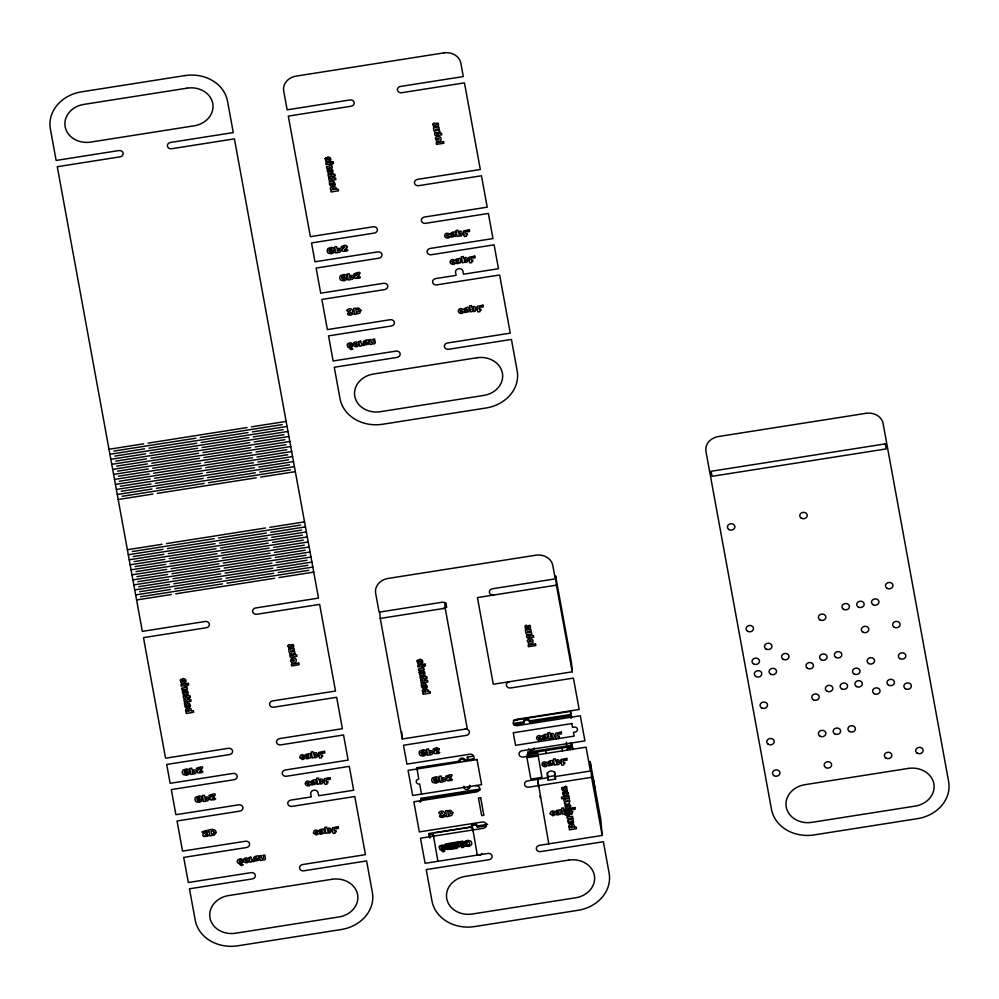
<?xml version="1.0" encoding="UTF-8"?>
<svg xmlns="http://www.w3.org/2000/svg" width="999" height="999" viewBox="0 0 999 999"><rect width="100%" height="100%" fill="white"/><g stroke="black" fill="none" stroke-linecap="round" stroke-linejoin="round"><path stroke-width="1.5" d="M472.165 309.29C473.951 305.307 475.237 312.512 472.165 309.303M550.474 736.201C552.26 732.23 553.546 739.422 550.474 736.226M564.11 811.613C567.544 807.754 564.997 816.27 563.786 810.052L565.209 809.827L565.521 811.525L564.098 811.75M339.335 250.15L337.437 251.261L337.138 249.675L339.335 250.125M431.293 752.459L429.383 753.583L429.095 751.985L431.293 752.447M437.35 749.337L434.203 751.273L434.066 752.821A2.048 1.748 -5.1 0 0 434.94 753.696L438.623 753.471L439.81 752.659L438.611 751.635C433.304 753.558 438.861 751.335 439.36 749.188M349.6 313.499C356.306 312.075 350.587 305.769 346.653 310.427L347.952 311.363C353.521 309.128 348.539 311.351 347.59 313.661M441.558 815.821C448.264 814.385 442.532 808.091 438.611 812.736L439.91 813.673C445.479 811.438 440.497 813.673 439.548 815.971M565.746 787.849L564.872 790.172L563.523 790.634A1.623 1.386 -5.1 0 1 562.499 790.284L561.788 789.023A4.421 3.771 -5.1 0 1 561.888 787.474L563.386 787.374L563.473 789.173L565.272 786.4M331.481 184.528C333.541 182.58 329.171 183.404 331.456 184.528M571.853 822.052C573.613 820.266 569.193 820.878 571.84 822.065M530.044 640.371C526.436 643.144 534.502 641.857 530.057 640.371M333.179 188.024C329.47 190.722 337.637 189.423 333.191 188.012M292.445 658.129L293.007 657.991A2.772 2.36 -5.1 0 1 295.155 658.403A3.122 2.66 -5.1 0 1 296.179 659.577L296.116 661.663A2.86 2.435 -5.1 0 1 294.505 662.999L293.943 663.136A2.86 2.435 -5.1 0 1 291.758 662.724L290.609 661.026L290.834 659.477A2.86 2.435 -5.1 0 1 292.445 658.129M186.838 707.654C189.136 707.03 187.824 701.847 188.886 706.568L190.31 706.693L190.459 705.806L189.385 703.084L184.415 703.346L185.065 706.955L186.813 707.654M526.261 625.349L525.836 625.449A1.611 1.374 -5.1 0 0 524.987 626.086L525.536 629.158L527.035 628.821C524.95 624.7 527.484 629.52 529.433 628.796A1.623 1.386 -5.1 0 0 530.282 628.159L530.506 626.748A4.421 3.771 -5.1 0 0 529.87 625.312L528.409 625.686L528.796 627.372L526.286 625.349M570.404 814.285L571.228 814.048A1.274 1.086 -5.1 0 0 571.865 813.398L571.416 811.35L567.157 813.461A2.273 1.936 -5.1 0 1 566.258 813.773A1.948 1.661 -5.1 0 1 564.822 813.548L562.662 814.235L561.563 808.203L563.473 807.904L563.836 809.852L565.384 808.915A2.285 1.948 -5.1 0 1 567.195 809.302L568.244 810.963M109.003 449.275L143.694 443.818M148.127 443.119L247.028 427.56M251.461 426.86L286.151 421.416M113.898 451.086L195.816 438.199M200.25 437.5L282.18 424.612M109.927 454.295L144.618 448.838M149.038 448.139L247.952 432.592M252.372 431.893L287.063 426.436M114.81 456.106L196.741 443.219M201.174 442.532L283.092 429.645M110.839 459.315L145.529 453.858M149.962 453.171L248.863 437.612M253.296 436.913L287.987 431.456M115.734 461.138L197.665 448.251M202.085 447.552L284.016 434.665M111.763 464.348L146.453 458.891M150.886 458.191L249.787 442.632M254.221 441.933L288.898 436.476M116.646 466.158L198.576 453.271M203.009 452.572L284.94 439.685M112.687 469.368L147.377 463.911M151.798 463.211L250.699 447.652M255.132 446.953L289.822 441.508M117.57 471.178L199.5 458.291M203.933 457.592L285.851 444.705M113.599 474.388L148.289 468.931M152.722 468.231L251.623 452.684M256.056 451.985L290.746 446.528M118.494 476.198L200.424 463.311M204.845 462.624L286.775 449.737M114.523 479.408L149.213 473.951M153.646 473.264L252.547 457.704M256.98 457.005L291.658 451.548M119.405 481.231L201.336 468.344M205.769 467.644L287.7 454.757M115.447 484.44L150.137 478.983M154.558 478.284L253.459 462.724M257.892 462.025L292.582 456.568M120.33 486.251L202.26 473.364M206.681 472.664L288.611 459.777M116.359 489.46L151.049 484.003M155.482 483.304L254.383 467.744M258.816 467.057L293.506 461.6M121.254 491.271L203.172 478.384M207.605 477.684L289.535 464.797M117.283 494.48L151.973 489.023M156.393 488.324L255.307 472.777M259.728 472.077L294.418 466.62M122.165 496.291L204.096 483.404M208.529 482.717L290.447 469.83M118.194 499.5L152.884 494.043M157.318 493.356L256.219 477.797M260.652 477.097L295.342 471.64M127.397 549.737L162.088 544.28M166.508 543.581L265.422 528.021M269.842 527.335L304.533 521.878M132.28 551.548L214.211 538.661M218.644 537.974L300.562 525.087M128.309 554.757L162.999 549.3M167.432 548.601L266.333 533.054M270.766 532.355L305.457 526.898M133.204 556.58L215.135 543.693M219.555 542.994L301.486 530.107M129.233 559.777L163.923 554.32M168.356 553.633L267.257 538.074M271.691 537.375L306.381 531.918M134.128 561.6L216.046 548.713M220.479 548.014L302.41 535.127M130.157 564.81L164.847 559.353M169.268 558.653L268.182 543.094M272.602 542.395L307.292 536.938M135.04 566.62L216.97 553.733M221.403 553.034L303.321 540.147M131.069 569.83L165.759 564.373M170.192 563.673L269.093 548.114M273.526 547.427L308.216 541.97M135.964 571.64L217.894 558.753M222.315 558.066L304.245 545.179M131.993 574.85L166.683 569.393M171.116 568.693L270.017 553.146M274.45 552.447L309.128 546.99M136.875 576.673L218.806 563.786M223.239 563.086L305.17 550.199M132.917 579.87L167.607 574.425M172.028 573.726L270.929 558.166M275.362 557.467L310.052 552.01M137.8 581.693L219.73 568.806M224.163 568.106L306.081 555.219M133.829 584.902L168.519 579.445M172.952 578.746L271.853 563.186M276.286 562.487L310.976 557.03M138.724 586.713L220.654 573.826M225.075 573.126L307.005 560.239M134.753 589.922L169.443 584.465M173.876 583.766L272.777 568.206M277.21 567.519L311.888 562.062M139.635 591.733L221.566 578.846M225.999 578.159L307.929 565.272M135.677 594.942L170.367 589.485M174.788 588.786L273.689 573.239M278.122 572.539L312.812 567.082M140.559 596.765L222.49 583.878M226.91 583.179L308.841 570.292M136.588 599.962L171.279 594.517M175.712 593.818L274.613 578.259M279.046 577.559L313.736 572.102M556.406 585.164L477.435 597.589L493.294 684.24L572.265 671.815L571.44 662.474L555.569 575.824L556.406 585.164L572.265 671.815M445.204 608.216L467.282 728.771L402.322 738.985L380.257 618.431L445.204 608.216L444.692 602.372M513.386 720.366L570.491 711.388L571.553 717.182M514.31 720.591L517.32 720.117M513.349 723.463L523.676 721.84A2.997 2.547 -5.1 0 1 526.173 718.855A2.997 2.547 -5.1 0 1 529.582 720.903L570.466 714.472L571.041 718.231M513.449 724.712L523.788 723.076A2.997 2.547 -5.1 0 1 526.286 720.104A2.997 2.547 -5.1 0 1 529.695 722.152L570.579 715.721L570.466 714.472M467.644 760.064L467.382 757.067L473.401 756.118M421.528 794.105L419.692 784.053A2.997 2.547 -5.1 0 1 416.271 782.005A2.997 2.547 -5.1 0 1 418.768 779.033L416.82 767.744L459.715 761.113M464.285 760.401L473.951 758.753M572.115 745.179L572.227 746.415L527.934 753.383L527.834 752.135L572.115 745.179L572.939 749.65M569.43 746.241L566.77 746.665L566.371 742.257M526.698 754.869L537.762 753.134L541.933 777.359L530.856 779.108L526.948 757.754L538.024 756.018M555.082 773.726L555.556 779.083L548.176 780.244L547.552 776.86L554.932 775.699L554.582 771.678M480.057 790.009L421.079 799.287L421.004 798.351L479.97 789.085M475.412 785.626A3.734 3.184 -5.1 0 1 479.67 788.186A3.734 3.184 -5.1 0 1 476.56 791.907L413.823 801.772L419.33 831.917L482.067 822.052A3.734 3.184 -5.1 0 1 486.338 824.6A3.734 3.184 -5.1 0 1 483.229 828.321L420.492 838.198L425.087 863.311L487.824 853.446A3.734 3.184 -5.1 0 1 492.082 856.006A3.734 3.184 -5.1 0 1 488.973 859.714L426.236 869.592L431.98 900.986A37.388 31.881 -5.1 0 0 474.637 926.572L577.959 910.314A37.388 31.881 -5.1 0 0 609.115 873.114L603.371 841.72L540.634 851.598A3.734 3.184 -5.1 0 1 536.376 849.038A3.734 3.184 -5.1 0 1 539.485 845.316L602.222 835.451L600.811 819.642L590.172 761.5L591.583 777.297L528.846 787.175A3.734 3.184 -5.1 0 1 524.575 784.615A3.734 3.184 -5.1 0 1 527.697 780.893L548.064 777.684L547.527 774.737A3.734 3.184 -5.1 0 1 550.636 771.016A3.734 3.184 -5.1 0 1 554.907 773.576L555.444 776.523L590.434 771.028L586.063 747.165L523.326 757.03A3.734 3.184 -5.1 0 1 519.055 754.47A3.734 3.184 -5.1 0 1 522.177 750.749L584.914 740.883L580.319 715.771L517.582 725.636A3.734 3.184 -5.1 0 1 513.311 723.076A3.734 3.184 -5.1 0 1 516.433 719.355L579.17 709.49L573.414 678.096L510.676 687.961A3.734 3.184 -5.1 0 1 506.418 685.401A3.734 3.184 -5.1 0 1 509.527 681.68M429.682 837.649L429.046 833.528L471.416 826.872A2.997 2.547 -5.1 0 1 473.913 823.888A2.997 2.547 -5.1 0 1 477.322 825.936L487.649 824.312M433.728 833.016L471.59 827.06M429.158 834.777L433.154 834.153L433.691 837.1M471.416 826.872L471.528 828.109L472.564 827.946L473.101 830.906M471.528 828.109A2.997 2.547 -5.1 0 1 474.026 825.137A2.997 2.547 -5.1 0 1 477.435 827.184L486.288 825.786M455.032 846.228L451.635 846.765L451.398 845.441L454.795 844.904L454.62 843.955L450.811 844.555L450.561 843.131L456.293 842.232L457.405 848.251L451.71 849.15L451.448 847.726L455.207 847.14L455.032 846.228L455.257 847.964L453.334 847.227L453.509 848.163L451.585 848.463L450.736 843.805L452.659 843.506L453.334 845.891L454.782 846.265M565.297 786.4L565.734 786.375A1.611 1.374 -5.1 0 1 566.758 786.712L567.07 790.346L565.796 789.922L565.896 787.861M468.219 845.129L467.457 845.104A1.773 1.511 -5.1 0 1 466.595 844.654L466.108 843.78A2.048 1.748 -5.1 0 1 466.233 842.831L466.396 842.557A1.736 1.474 -5.1 0 1 469.155 842.357A2.035 1.736 -5.1 0 1 469.705 843.218L469.592 844.18A1.773 1.511 -5.1 0 1 468.194 845.129M349.675 313.661L352.26 312.887L353.446 313.911L350.686 315.172L348.576 314.947A2.048 1.748 -5.1 0 1 347.714 314.073L347.59 313.674M441.633 815.983L444.205 815.209L445.404 816.233L442.644 817.482L440.534 817.257A2.048 1.748 -5.1 0 1 439.672 816.383L439.548 815.996M437.35 749.312L434.303 750.112L433.004 749.175L436.763 747.589L439.36 749.163M347.402 246.853L346.353 245.529L344.193 245.342L341.059 246.853L342.345 247.802C348.476 245.529 341.908 247.877 342.12 250.512A2.048 1.748 -5.1 0 0 342.982 251.373L346.678 251.149L347.852 250.349L346.653 249.325C341.346 251.236 346.903 249.013 347.415 246.865M455.556 260.539C456.718 262.625 462.013 261.151 456.768 262.262L456.58 263.474L457.617 263.586L460.839 262.587L460.664 258.341L456.431 259.003L455.556 260.514M555.731 811.925C556.88 814.01 562.175 812.537 556.93 813.648L556.743 814.859L557.779 814.972L561.001 813.985L560.826 809.739L556.593 810.389L555.719 811.912M305.319 755.731C306.468 757.829 311.763 756.343 306.518 757.454L306.331 758.678L307.367 758.778L310.602 757.791L310.427 753.546L306.181 754.208L305.319 755.719M318.956 831.143C320.117 833.228 325.412 831.755 320.167 832.866L319.98 834.078L321.016 834.177L324.238 833.191L324.063 828.945L319.817 829.607L318.956 831.118M182.342 772.751L182.53 773.376A3.709 3.159 -5.1 0 0 183.841 774.799L186.738 775.286L189.448 773.95L188.074 772.951L187.362 773.501A2.348 1.998 -5.1 0 1 186.089 773.825L184.84 773.301A2.06 1.761 -5.1 0 1 184.353 772.427L184.378 771.715A1.798 1.536 -5.1 0 1 184.915 770.878A1.898 1.623 -5.1 0 1 185.564 770.529L187.15 770.504L187.275 771.24L185.889 771.465L186.114 772.689L189.36 772.177L188.873 769.455L186.551 768.93L183.529 769.854A3.521 2.997 -5.1 0 0 182.405 771.428L182.342 772.739M550.199 813.798L552.947 815.808L555.731 814.36L554.27 813.735C552.135 816.258 551.236 810.838 554.108 812.587L555.257 811.6L552.622 810.913A2.885 2.46 -5.1 0 0 550.699 811.95L550.199 813.785M445.879 779.282L445.729 778.795A2.285 1.948 -5.1 0 0 444.73 777.809L441.471 777.746L441.158 776.023L439.198 776.335L440.297 782.354L444.992 781.293L445.891 779.307M299.787 757.604L302.547 759.627L305.319 758.166L303.858 757.542C301.723 760.064 300.824 754.645 303.708 756.393L304.845 755.406L302.21 754.72A2.885 2.46 -5.1 0 0 300.287 755.756L299.787 757.592M313.436 833.004L316.183 835.027L318.956 833.566L317.495 832.941C315.359 835.476 314.46 830.057 317.345 831.805L318.481 830.806L315.846 830.119A2.885 2.46 -5.1 0 0 313.936 831.156L313.436 832.991M360.901 310.377L358.803 308.104L353.621 308.404L354.72 314.435L359.74 313.149L360.901 310.402M452.847 812.699L450.749 810.426L445.579 810.726L446.678 816.745L451.698 815.459L452.859 812.711M237.362 861.737L238.062 863.024A2.71 2.31 -5.1 0 0 239.972 863.773L241.758 863.336A2.473 2.11 -5.1 0 0 242.745 862.224C244.755 858.653 236.713 862.025 240.172 860.039A1.511 1.286 -5.1 0 1 241.146 860.151L242.395 859.402L240.622 858.778L238.237 859.49A2.597 2.21 -5.1 0 0 237.4 860.688L237.362 861.712M445.404 847.052L446.466 848.226L448.426 848.151L447.864 845.079L445.979 845.604L445.392 847.04M214.061 832.204L212.999 831.031L211.039 831.106L211.601 834.177L213.486 833.641L214.073 832.217M317.832 754.782L316.783 753.109A2.285 1.948 -5.1 0 0 314.972 752.722L313.424 753.658L313.074 751.71L311.151 752.01L312.25 758.041L314.41 757.354A1.948 1.661 -5.1 0 0 315.846 757.592A2.273 1.936 -5.1 0 0 316.745 757.279L317.832 754.794M331.481 830.181L330.419 828.508A2.285 1.948 -5.1 0 0 328.609 828.121L327.06 829.058L326.71 827.11L324.787 827.422L325.899 833.453L328.059 832.754A1.948 1.661 -5.1 0 0 329.495 832.991A2.273 1.936 -5.1 0 0 330.382 832.679L331.481 830.194M591.583 777.297L602.222 835.451M572.227 746.415L572.777 749.4M571.503 743.356L572.602 749.375M561.888 748.051L562.437 751.023M558.329 738.586L558.104 737.399L559.378 737.2L559.14 735.888L557.867 736.088C556.043 733.503 559.64 734.577 558.541 732.729L556.106 733.041A1.274 1.086 -5.1 0 0 555.594 733.766L555.943 736.388L555.307 736.488L556.406 738.885M570.042 814.285L568.943 811.9L569.592 811.787L569.23 809.165A1.274 1.086 -5.1 0 1 569.742 808.441L572.177 808.129C573.276 809.977 569.692 808.903 571.515 811.488L572.789 811.288L571.965 813.985L565.247 815.097L564.947 813.461L566.333 813.236L566.146 812.162L567.682 811.912L567.882 812.999L568.244 810.988M554.932 775.699L555.556 779.083M545.654 750.599L546.191 753.558M548.788 843.855L537.549 779.12M527.834 752.135L528.371 755.119M445.879 602.909L446.715 607.492M467.382 757.067L467.932 760.077M477.335 855.094L472.564 827.946M437.924 861.288L433.154 834.153M429.046 833.528L429.845 837.836M416.82 767.744L417.157 769.63M421.004 798.351L421.453 800.873M540.022 795.803L540.434 798.151M538.598 786.987L537.699 780.244M570.491 711.388L571.041 717.619M570.491 743.094L570.754 746.041M570.379 749.575L570.242 748.026L567.295 748.488L567.432 750.049M547.814 776.235L548.176 780.244M547.202 772.839L547.552 776.86M529.582 720.903L529.695 722.152M523.676 721.84L523.788 723.076M477.322 825.936L477.435 827.184M469.692 785.264L469.792 786.513A2.997 2.547 -5.1 0 1 467.307 789.485A2.997 2.547 -5.1 0 1 463.898 787.437L463.786 786.188M420.092 801.036L420.217 802.359M401.673 731.693L402.322 738.985M379.732 612.587L380.257 618.431M197.54 797.951A1.798 1.536 -5.1 0 0 196.99 798.788L196.965 799.475A2.06 1.761 -5.1 0 0 197.452 800.374L198.714 800.886A2.348 1.998 -5.1 0 0 199.987 800.574L200.687 800.024L202.06 801.023L199.35 802.347L196.453 801.872A3.709 3.159 -5.1 0 1 195.155 800.436L195.017 798.501A3.521 2.997 -5.1 0 1 196.141 796.927L199.176 796.003L201.486 796.528L201.985 799.237L198.726 799.749L198.501 798.526L199.9 798.313L199.763 797.577L198.189 797.602A1.898 1.623 -5.1 0 0 197.54 797.951M470.804 760.514A3.734 3.184 -5.1 0 0 473.926 756.792A3.734 3.184 -5.1 0 0 469.655 754.233L406.918 764.098L403.471 745.266L466.208 735.401A3.734 3.184 -5.1 0 0 469.33 731.68A3.734 3.184 -5.1 0 0 465.059 729.12M442.994 608.566A3.734 3.184 -5.1 0 0 446.103 604.845A3.734 3.184 -5.1 0 0 441.845 602.285L379.108 612.15L375.661 593.319A14.96 12.75 -5.1 0 1 388.124 578.433L535.739 555.219A14.96 12.75 -5.1 0 1 552.797 565.446L555.257 578.883L492.519 588.761A3.734 3.184 -5.1 0 0 489.41 592.469A3.734 3.184 -5.1 0 0 493.668 595.029M469.705 785.926A2.997 2.547 -5.1 0 1 469.143 787.175M468.606 787.674A2.997 2.547 -5.1 0 1 467.944 788.036M534.303 747.939A2.997 2.547 -5.1 0 1 528.608 748.838M481.868 853.621A2.997 2.547 -5.1 0 1 476.748 854.42M185.939 705.244C186.763 707.879 187.937 703.046 185.939 705.244M422.714 686.026C423.526 688.661 424.7 683.828 422.714 686.026M315.946 755.082C314.136 759.053 312.887 751.835 315.946 755.069M321.378 781.418C319.555 785.389 318.319 778.171 321.366 781.393M329.583 830.481C327.772 834.452 326.536 827.247 329.583 830.469M460.764 233.554C458.953 237.525 457.704 230.307 460.751 233.541M466.183 259.89C464.373 263.861 463.136 256.643 466.183 259.865M558.141 762.2C556.331 766.171 555.094 758.953 558.141 762.187M245.354 860.039L246.166 861.338L247.54 860.701L249.001 861.325C247.552 864.472 241.621 862.062 243.981 858.915A2.885 2.46 -5.1 0 1 245.891 857.879L248.526 858.566L245.354 860.039M307.093 783.216L307.917 784.515L309.29 783.878L310.739 784.49C309.29 787.637 303.371 785.226 305.719 782.092A2.885 2.46 -5.1 0 1 307.642 781.056L310.264 781.742L307.093 783.216M355.107 344.031L355.919 345.329L357.292 344.692L358.753 345.317C357.305 348.451 351.373 346.041 353.733 342.907A2.885 2.46 -5.1 0 1 355.644 341.87L358.279 342.557L355.107 344.031M446.478 235.352L447.302 236.651L448.676 236.014L450.124 236.638C448.676 239.785 442.757 237.362 445.104 234.228A2.885 2.46 -5.1 0 1 447.028 233.192L449.662 233.878L446.478 235.352M451.91 261.688L452.722 262.987L454.108 262.35L455.556 262.962C454.108 266.109 448.176 263.699 450.537 260.564A2.885 2.46 -5.1 0 1 452.447 259.528L455.082 260.202L451.91 261.688M447.065 846.353L447.877 847.639L449.25 847.002L450.711 847.627C449.263 850.773 443.331 848.363 445.679 845.216A2.885 2.46 -5.1 0 1 447.602 844.18L450.237 844.867L447.065 846.353M460.127 310.751L460.939 312.05L462.312 311.413L463.773 312.038C462.325 315.185 456.393 312.774 458.753 309.628A2.885 2.46 -5.1 0 1 460.664 308.591L463.299 309.278L460.127 310.751M538.436 737.674L539.248 738.973L540.634 738.336L542.082 738.948C540.634 742.095 534.702 739.685 537.062 736.55A2.885 2.46 -5.1 0 1 538.973 735.514L541.608 736.188L538.436 737.674M543.868 763.998L544.68 765.296L546.053 764.66L547.514 765.284C546.066 768.431 540.134 766.008 542.494 762.874A2.885 2.46 -5.1 0 1 544.405 761.837L547.04 762.524L543.868 763.998M257.043 859.028L254.533 859.939L254.345 861.15L258.604 860.276L258.429 856.031C255.12 855.007 249.713 860.114 257.043 859.028M314.46 782.879L311.95 783.79L311.763 785.002L316.021 784.128L315.846 779.882C312.537 778.858 307.13 783.965 314.46 782.879M366.795 343.019L364.285 343.931L364.098 345.142L368.369 344.255L368.194 340.01C364.872 338.986 359.465 344.106 366.795 343.019M453.846 235.015L451.336 235.926L451.148 237.15L455.407 236.263L455.232 232.018C451.923 230.994 446.516 236.101 453.846 235.015M467.482 310.427L464.972 311.326L464.797 312.55L469.055 311.663L468.881 307.417C465.559 306.393 460.164 311.513 467.482 310.427M458.753 845.329L456.243 846.24L456.056 847.452L460.314 846.578L460.139 842.332C456.83 841.308 451.423 846.415 458.753 845.329M545.791 737.337L543.294 738.249L543.106 739.46L547.365 738.573L547.19 734.327C543.868 733.316 538.473 738.423 545.791 737.337M551.223 763.673L548.713 764.572L548.538 765.796L552.797 764.909L552.622 760.664C549.3 759.64 543.906 764.759 551.223 763.673M568.119 801.111L564.348 802.384L564.647 804.02C569.143 805.681 570.392 801.148 569.58 800.174L569.28 798.538L563.811 799.4L564.11 801.036L568.119 801.111M290.647 651.236L291.271 652.06L294.643 651.573L294.942 653.209C291.296 656.106 288.524 652.31 288.936 651.086L288.636 649.45L294.106 648.588L294.405 650.224L290.647 651.236M435.464 129.708L436.088 130.519L439.46 130.045L439.76 131.681C436.101 134.578 433.341 130.782 433.741 129.558L433.441 127.922L438.911 127.06L439.21 128.696L435.464 129.708M527.422 632.03L528.046 632.842L531.418 632.355L531.718 633.99C528.059 636.887 525.287 633.104 525.699 631.88L525.399 630.244L530.869 629.382L531.168 631.018L527.422 632.03M194.53 771.678L192.62 772.789L192.32 771.203L194.518 771.665M207.143 798.75L205.232 799.862L204.945 798.276L207.143 798.725M351.96 277.223L350.05 278.334L349.762 276.735L351.96 277.198M443.906 779.532L442.008 780.644L441.708 779.058L443.906 779.52M564.085 793.256C564.847 796.003 565.721 791.37 564.085 793.256M255.207 857.779C256.418 860.027 257.592 856.243 255.207 857.779M307.192 755.306C308.404 757.542 309.578 753.758 307.192 755.306M312.625 781.63C313.836 783.865 314.997 780.094 312.625 781.63M320.829 830.706C322.04 832.941 323.214 829.158 320.829 830.706M364.96 341.77C366.171 344.006 367.345 340.222 364.96 341.77M452.01 233.778C453.221 236.014 454.395 232.23 452.01 233.778M457.43 260.102C458.653 262.337 459.815 258.554 457.43 260.102M465.646 309.178C466.858 311.413 468.032 307.63 465.646 309.178M456.918 844.08C458.129 846.328 459.29 842.544 456.918 844.08M543.956 736.088C545.179 738.323 546.341 734.54 543.956 736.088M549.388 762.424C550.599 764.66 551.773 760.876 549.388 762.424M557.604 811.488C558.816 813.735 559.989 809.952 557.604 811.488M184.59 680.806C183.791 683.403 182.979 678.558 184.59 680.806M186.688 692.27C185.889 694.867 185.077 690.034 186.688 692.27M329.408 159.278C328.609 161.863 327.797 157.03 329.408 159.278M331.506 170.742C330.706 173.339 329.895 168.494 331.506 170.742M421.353 661.588C420.567 664.185 419.742 659.352 421.353 661.588M423.451 673.064C422.664 675.649 421.84 670.816 423.451 673.064M187.312 710.314C189.098 714.035 190.909 707.354 187.312 710.314M424.076 691.108C425.861 694.817 427.684 688.136 424.076 691.108M570.404 826.648C572.19 830.356 574.013 823.688 570.404 826.648M287.987 645.953L289.223 648.826L290.272 648.026C288.187 643.918 290.721 648.738 292.67 648.014A1.623 1.386 -5.1 0 0 293.506 647.364L293.731 645.966A4.421 3.771 -5.1 0 0 293.094 644.53L291.633 644.892C293.406 648.763 290.896 643.681 289.073 644.655A1.611 1.374 -5.1 0 0 288.224 645.304L287.987 645.953M333.079 184.428C332.405 188.262 328.546 184.54 329.533 183.429L329.233 181.818L333.828 181.368L335.277 184.278L335.115 185.165L333.703 185.04C334.64 183.267 331.78 181.855 333.079 184.428M432.804 124.425L434.028 127.298L435.089 126.498C432.992 122.39 435.539 127.21 437.487 126.486A1.623 1.386 -5.1 0 0 438.324 125.837L438.549 124.438A4.421 3.771 -5.1 0 0 437.912 123.002L436.451 123.364C438.261 127.223 435.689 122.153 433.891 123.127A1.611 1.374 -5.1 0 0 433.042 123.764L432.804 124.425M425.037 686.738C424.363 690.571 420.504 686.85 421.478 685.751L421.191 684.14L425.786 683.691L427.222 686.6L427.072 687.487L425.661 687.362C426.585 685.514 423.651 684.203 425.037 686.738M292.257 660.339C293.931 664.21 295.879 657.454 292.257 660.339M437.075 138.799C438.748 142.67 440.684 135.914 437.075 138.799M569.093 805.918C569.205 807.904 565.334 806.905 567.045 805.369L565.859 804.407C562.824 807.055 568.169 810.501 570.217 807.617A2.885 2.46 -5.1 0 0 570.729 805.743L569.093 803.87L568.369 805.107L569.093 805.918M352.659 345.242L352.497 346.203A2.473 2.11 -5.1 0 1 351.511 347.315L349.737 347.764A2.71 2.31 -5.1 0 1 347.814 347.015L347.153 344.68A2.597 2.21 -5.1 0 1 347.989 343.469L350.374 342.769L352.147 343.394L350.899 344.143A1.511 1.286 -5.1 0 0 349.925 344.031C346.703 345.941 353.134 342.944 352.659 345.242M444.617 847.564L444.455 848.526A2.473 2.11 -5.1 0 1 443.469 849.637L441.683 850.074A2.71 2.31 -5.1 0 1 439.76 849.325L439.098 846.99A2.597 2.21 -5.1 0 1 439.947 845.791L442.332 845.079L444.105 845.703L442.844 846.453A1.511 1.286 -5.1 0 0 441.883 846.34C438.648 848.251 445.092 845.266 444.617 847.564M567.832 820.866L568.618 823.775L569.917 823.226C567.107 817.082 574.949 829.232 573.289 820.429L572.989 818.818L568.856 819.58L567.832 820.866M265.434 858.453C265.684 860.938 261.825 859.327 262.188 860.226L260.264 860.526L259.415 855.868L261.338 855.569C260.289 859.977 265.472 859.19 262.912 855.319L264.835 855.019L265.434 858.453M375.187 342.432C375.437 344.917 371.578 343.306 371.94 344.205L370.017 344.518L369.168 339.86L371.091 339.56C370.042 343.968 375.224 343.181 372.664 339.31L374.588 339.011L375.187 342.432M467.132 844.754C467.395 847.239 463.536 845.629 463.898 846.528L461.975 846.827L461.126 842.169L463.037 841.87C462 846.278 467.182 845.491 464.622 841.62L466.545 841.32L467.132 844.754M318.818 752.971L319.18 755.606L318.531 755.706L319.63 758.104L321.553 757.791L321.341 756.618L322.615 756.418L322.377 755.107L321.104 755.306C319.28 752.709 322.864 753.795 321.778 751.935L319.343 752.247A1.274 1.086 -5.1 0 0 318.818 752.971M324.25 779.307L324.613 781.93L323.963 782.042L325.062 784.427L326.985 784.128L326.773 782.941L328.047 782.741L327.797 781.43L326.523 781.63C324.712 779.045 328.296 780.119 327.197 778.271L324.762 778.583A1.274 1.086 -5.1 0 0 324.25 779.307M332.467 828.383L332.817 831.006L332.168 831.106L333.279 833.503L335.202 833.203L334.977 832.017L336.251 831.817L336.014 830.506L334.74 830.706C332.917 828.121 336.513 829.195 335.414 827.334L332.979 827.647A1.274 1.086 -5.1 0 0 332.467 828.383M463.636 231.443L463.998 234.078L463.349 234.178L464.448 236.563L466.371 236.263L466.158 235.09L467.432 234.89L467.195 233.566L465.909 233.766C464.098 231.181 467.682 232.255 466.583 230.407L464.148 230.719A1.274 1.086 -5.1 0 0 463.636 231.443M469.068 257.779L469.418 260.402L468.781 260.502L469.88 262.899L471.803 262.6L471.578 261.413L472.864 261.214L472.614 259.902L471.341 260.102C469.53 257.517 473.114 258.591 472.015 256.743L469.58 257.055A1.274 1.086 -5.1 0 0 469.068 257.779M477.285 306.843L477.634 309.478L476.985 309.578L478.096 311.975L480.007 311.663L479.795 310.489L481.068 310.289L480.831 308.978L479.557 309.178C477.734 306.593 481.318 307.667 480.232 305.806L477.797 306.119A1.274 1.086 -5.1 0 0 477.272 306.843M561.026 760.089L561.376 762.724L560.726 762.824L561.838 765.222L563.748 764.909L563.536 763.736L564.81 763.536L564.572 762.225L563.299 762.424C561.475 759.827 565.059 760.913 563.973 759.053L561.538 759.365A1.274 1.086 -5.1 0 0 561.026 760.089M241.159 861.538C240.884 863.86 237.3 861.051 241.159 861.538M350.911 345.517C350.637 347.839 347.053 345.03 350.911 345.517M442.857 847.839C442.582 850.161 439.011 847.352 442.857 847.839M200.587 768.543L197.44 770.479L197.303 772.04A2.048 1.748 -5.1 0 0 198.164 772.914L201.86 772.677L203.034 771.877L201.835 770.853C193.818 775.661 211.301 762.487 196.241 768.393L197.54 769.33L200.587 768.531M206.181 832.105L203.034 834.053L202.897 835.601A2.048 1.748 -5.1 0 0 203.771 836.475L207.455 836.238L208.641 835.439L207.442 834.415C199.413 839.222 216.895 826.048 201.835 831.955L203.134 832.891L206.181 832.092M213.199 795.616L210.052 797.552L209.915 799.1A2.048 1.748 -5.1 0 0 210.789 799.974L214.473 799.749L215.659 798.95L214.46 797.926C206.431 802.734 223.913 789.547 208.853 795.454L210.152 796.39L213.199 795.604M358.017 274.088L354.87 276.024L354.732 277.572A2.048 1.748 -5.1 0 0 355.594 278.446L359.29 278.221L360.464 277.422L359.278 276.386C351.248 281.206 368.731 268.019 353.671 273.926L354.97 274.862L358.017 274.063M449.975 776.398L446.815 778.346L446.69 779.894A2.048 1.748 -5.1 0 0 447.552 780.768L451.248 780.531L452.422 779.732L451.223 778.708C443.194 783.516 460.676 770.341 445.629 776.248L446.915 777.185L449.975 776.385M323.314 781.668L322.178 783.603A2.273 1.936 -5.1 0 1 321.278 783.915A1.948 1.661 -5.1 0 1 319.842 783.678L317.682 784.377L316.571 778.346L318.494 778.046L318.856 779.982L320.404 779.058A2.285 1.948 -5.1 0 1 322.215 779.432L323.314 781.668M462.699 233.803L461.563 235.739A2.273 1.936 -5.1 0 1 460.664 236.064A1.948 1.661 -5.1 0 1 459.228 235.826L457.067 236.513L455.956 230.482L457.879 230.182L458.241 232.13L459.79 231.194A2.285 1.948 -5.1 0 1 461.6 231.581L462.699 233.803M468.131 260.14L466.995 262.075A2.273 1.936 -5.1 0 1 466.096 262.387A1.948 1.661 -5.1 0 1 464.66 262.15L462.5 262.849L461.388 256.818L463.311 256.518L463.673 258.454L465.209 257.53A2.285 1.948 -5.1 0 1 467.033 257.904L468.131 260.14M476.336 309.203L475.199 311.151A2.273 1.936 -5.1 0 1 474.3 311.463A1.948 1.661 -5.1 0 1 472.864 311.226L470.704 311.913L469.605 305.881L471.528 305.582L471.878 307.53L473.426 306.593A2.285 1.948 -5.1 0 1 475.237 306.98L476.336 309.203M554.657 736.126L553.508 738.061A2.273 1.936 -5.1 0 1 552.622 738.373A1.948 1.661 -5.1 0 1 551.186 738.136L549.025 738.835L547.914 732.804L549.837 732.504L550.187 734.44L551.735 733.516A2.285 1.948 -5.1 0 1 553.558 733.89L554.657 736.126M560.089 762.449L558.941 764.397A2.273 1.936 -5.1 0 1 558.054 764.71A1.948 1.661 -5.1 0 1 556.605 764.472L554.445 765.159L553.346 759.128L555.269 758.828L555.619 760.776L557.167 759.839A2.285 1.948 -5.1 0 1 558.978 760.227L560.089 762.449M184.977 686.675L184.166 687.774L181.656 688.261L181.955 689.884L187.425 689.035L187.125 687.399L186.026 687.574L186.95 685.913L184.977 686.675M329.795 165.147L328.983 166.246L326.473 166.721L326.773 168.356L332.242 167.495L331.943 165.871L330.844 166.034L331.768 164.385L329.795 165.147M421.753 667.457L420.929 668.556L418.419 669.043L418.718 670.679L424.188 669.817L423.901 668.181L422.789 668.356L423.713 666.695L421.753 667.457M568.394 793.293L568.156 794.267A2.597 2.21 -5.1 0 1 567.095 795.341L564.273 795.579A2.71 2.31 -5.1 0 1 562.799 794.292L562.712 792.731A2.473 2.11 -5.1 0 1 563.623 791.57C566.421 788.536 565.946 796.315 566.908 792.906A1.511 1.286 -5.1 0 0 566.458 792.17L566.87 790.921L568.394 793.293M329.183 250.187L329.171 250.874A2.06 1.761 -5.1 0 0 329.645 251.773L330.906 252.285A2.348 1.998 -5.1 0 0 332.18 251.973L332.892 251.423L334.253 252.422L331.543 253.746L328.646 253.271A3.709 3.159 -5.1 0 1 327.347 251.848L327.222 249.9A3.521 2.997 -5.1 0 1 328.346 248.326L331.368 247.402L333.678 247.927L334.178 250.637L330.919 251.149L330.694 249.937L332.093 249.713L331.955 248.976L330.382 249.001A1.898 1.623 -5.1 0 0 329.732 249.35A1.798 1.536 -5.1 0 0 329.183 250.187M341.808 277.26L341.783 277.947A2.06 1.761 -5.1 0 0 342.27 278.846L343.531 279.358A2.348 1.998 -5.1 0 0 344.805 279.046L345.504 278.496L346.878 279.495L344.168 280.819L341.271 280.344A3.709 3.159 -5.1 0 1 339.96 278.908L339.835 276.973A3.521 2.997 -5.1 0 1 340.959 275.399L343.993 274.475L346.303 275L346.803 277.71L343.544 278.221L343.319 276.998L344.717 276.785L344.58 276.049L343.007 276.074A1.898 1.623 -5.1 0 0 342.357 276.423A1.798 1.536 -5.1 0 0 341.808 277.26M421.141 752.497L421.128 753.196A2.06 1.761 -5.1 0 0 421.603 754.095L422.864 754.607A2.348 1.998 -5.1 0 0 424.138 754.282L424.837 753.745L426.211 754.745L423.501 756.068L420.604 755.594A3.709 3.159 -5.1 0 1 419.305 754.158L419.168 752.21A3.521 2.997 -5.1 0 1 420.292 750.649L423.326 749.725L425.636 750.249L426.136 752.959L422.877 753.471L422.652 752.247L424.051 752.035L423.913 751.298L422.34 751.323A1.898 1.623 -5.1 0 0 421.69 751.673A1.798 1.536 -5.1 0 0 421.141 752.497M433.753 779.57L433.741 780.269A2.06 1.761 -5.1 0 0 434.215 781.156L435.477 781.68A2.348 1.998 -5.1 0 0 436.75 781.355L437.462 780.818L438.823 781.805L436.113 783.141L433.216 782.667A3.709 3.159 -5.1 0 1 431.918 781.23L431.793 779.282A3.521 2.997 -5.1 0 1 432.917 777.721L435.939 776.797L438.249 777.322L438.748 780.032L435.489 780.544L435.264 779.32L436.663 779.095L436.526 778.371L434.952 778.383A1.898 1.623 -5.1 0 0 434.303 778.745A1.798 1.536 -5.1 0 0 433.753 779.57M358.916 311.039L356.406 312.65L355.856 309.578L358.142 309.628L358.916 311.039M450.861 813.348L448.364 814.959L447.802 811.9L450.087 811.95L450.861 813.348M435.464 138.424L436.6 141.209A2.797 2.385 -5.1 0 0 438.736 141.608L439.323 141.471A2.86 2.435 -5.1 0 0 440.921 140.135L440.996 138.049A3.122 2.66 -5.1 0 0 439.972 136.875A2.772 2.36 -5.1 0 0 437.837 136.463L437.262 136.601A2.86 2.435 -5.1 0 0 435.651 137.949L435.464 138.424M527.422 640.746L528.558 643.518A2.86 2.435 -5.1 0 0 530.719 643.93L531.281 643.793A2.86 2.435 -5.1 0 0 532.879 642.444L532.954 640.371A3.122 2.66 -5.1 0 0 531.93 639.185A2.772 2.36 -5.1 0 0 529.795 638.786L529.208 638.923A2.86 2.435 -5.1 0 0 527.609 640.259L527.422 640.746M216.134 832.567L214.285 835.052L209.902 835.963L208.803 829.944C211.264 829.12 216.121 828.845 216.134 832.567M443.431 846.128L444.83 849.375L450.661 849.312L449.55 843.293L445.204 844.217L443.431 846.128M196.541 771.927L195.13 773.688L190.909 774.5L189.81 768.481L191.771 768.169L192.083 769.892L195.342 769.942A2.285 1.948 -5.1 0 1 196.353 770.941L196.541 771.927M209.153 799L207.755 800.761L203.534 801.573L202.435 795.554L204.383 795.241L204.708 796.965L207.954 797.015A2.285 1.948 -5.1 0 1 208.966 798.014L209.153 799M341.346 250.399L339.947 252.16L335.726 252.972L334.628 246.953L336.588 246.641L336.9 248.364L340.159 248.414A2.285 1.948 -5.1 0 1 341.159 249.413L341.346 250.399M353.971 277.472L352.56 279.233L348.351 280.045L347.24 274.026L349.2 273.714L349.513 275.437L352.772 275.487A2.285 1.948 -5.1 0 1 353.783 276.473L353.971 277.472M433.304 752.722L431.905 754.482L427.684 755.294L426.585 749.262L428.546 748.963L428.858 750.686L432.105 750.736A2.285 1.948 -5.1 0 1 433.116 751.723L433.304 752.722M180.344 680.107L180.969 682.704A2.597 2.21 -5.1 0 0 182.355 683.391L185.115 682.754A2.71 2.31 -5.1 0 0 186.039 681.093L185.577 679.582A2.473 2.11 -5.1 0 0 184.303 678.771C180.582 676.76 183.779 683.965 181.681 681.031A1.511 1.286 -5.1 0 1 181.83 680.207L180.994 679.145L180.344 680.107M182.442 691.57L183.067 694.168A2.597 2.21 -5.1 0 0 184.453 694.854L187.213 694.218A2.71 2.31 -5.1 0 0 188.137 692.557L187.675 691.046A2.473 2.11 -5.1 0 0 186.401 690.247C182.68 688.224 185.876 695.441 183.779 692.494A1.511 1.286 -5.1 0 1 183.928 691.67L183.092 690.621L182.442 691.57M325.15 158.579L325.786 161.176A2.597 2.21 -5.1 0 0 327.173 161.863L329.92 161.226A2.71 2.31 -5.1 0 0 330.856 159.565L330.382 158.054A2.473 2.11 -5.1 0 0 329.108 157.243C325.399 155.232 328.596 162.437 326.486 159.503A1.511 1.286 -5.1 0 1 326.648 158.679L325.811 157.617L325.15 158.579M327.247 170.042L327.884 172.64A2.597 2.21 -5.1 0 0 329.27 173.327L332.03 172.69A2.71 2.31 -5.1 0 0 332.954 171.029L332.492 169.518A2.473 2.11 -5.1 0 0 331.206 168.706C327.497 166.696 330.694 173.901 328.584 170.966A1.511 1.286 -5.1 0 1 328.746 170.142L327.909 169.081L327.247 170.042M417.107 660.888L417.744 663.498A2.597 2.21 -5.1 0 0 419.13 664.173L421.878 663.548A2.71 2.31 -5.1 0 0 422.814 661.887L422.34 660.376A2.473 2.11 -5.1 0 0 421.066 659.565C417.357 657.554 420.542 664.76 418.444 661.825A1.511 1.286 -5.1 0 1 418.606 660.988L417.769 659.939L417.107 660.888M419.205 672.364L419.842 674.962A2.597 2.21 -5.1 0 0 421.228 675.649L423.976 675.012A2.71 2.31 -5.1 0 0 424.912 673.351L424.438 671.84A2.473 2.11 -5.1 0 0 423.164 671.028C419.455 669.018 422.639 676.223 420.542 673.289A1.511 1.286 -5.1 0 1 420.704 672.452L419.867 671.403L419.205 672.364M184.753 695.554L185.052 696.578L187.163 696.266L186.963 695.192L188.511 694.942L188.711 696.028L190.097 695.804L190.397 697.439L184.378 698.289A1.274 1.086 -5.1 0 1 183.541 697.864L183.242 695.791L184.753 695.554M185.427 699.263L185.727 700.287L187.837 699.974L187.637 698.9L189.186 698.651L189.385 699.737L190.772 699.512L191.071 701.148L185.052 701.997A1.274 1.086 -5.1 0 1 184.216 701.573L183.916 699.5L185.427 699.263M329.558 174.026L329.87 175.037L331.98 174.738L331.78 173.651L333.316 173.414L333.516 174.5L334.902 174.276L335.202 175.911L329.183 176.748A1.274 1.086 -5.1 0 1 328.359 176.336L328.059 174.263L329.558 174.026M330.244 177.735L330.544 178.746L332.655 178.446L332.455 177.36L334.003 177.123L334.203 178.209L335.589 177.984L335.889 179.62L329.87 180.457A1.274 1.086 -5.1 0 1 329.033 180.045L328.733 177.972L330.244 177.735M291.308 654.482L291.608 655.506L293.718 655.207L293.519 654.12L295.067 653.87L295.267 654.957L296.653 654.745L296.953 656.38L290.934 657.217A1.274 1.086 -5.1 0 1 290.097 656.793L289.797 654.72L291.308 654.482M436.126 132.954L436.426 133.978L438.536 133.679L438.336 132.592L439.885 132.343L440.084 133.429L441.471 133.217L441.77 134.84L435.751 135.689A1.274 1.086 -5.1 0 1 434.915 135.265L434.615 133.192L436.126 132.954M421.516 676.335L421.815 677.359L423.926 677.06L423.726 675.973L425.274 675.736L425.474 676.81L426.86 676.598L427.16 678.234L421.141 679.07A1.274 1.086 -5.1 0 1 420.304 678.646L420.005 676.573L421.516 676.335M422.19 680.044L422.502 681.068L424.612 680.769L424.413 679.682L425.961 679.445L426.148 680.519L427.535 680.307L427.834 681.942L421.815 682.779A1.274 1.086 -5.1 0 1 420.991 682.354L420.691 680.282L422.19 680.044M528.071 635.277L528.384 636.288L530.494 635.988L530.294 634.902L531.843 634.665L532.03 635.751L533.429 635.526L533.716 637.162L527.709 637.999A1.274 1.086 -5.1 0 1 526.873 637.587L526.573 635.514L528.071 635.277M574.425 826.36L573.876 827.422L576.161 827.06L576.46 828.695L569.368 829.807L569.43 827.859A1.948 1.661 -5.1 0 1 568.693 826.785A2.273 1.936 -5.1 0 1 568.743 825.961L570.529 824.412L573.376 824.55A2.285 1.948 -5.1 0 1 574.413 825.873L574.425 826.36M464.785 841.72L464.41 842.244A3.659 3.122 -5.1 0 0 464.098 844.105L464.298 844.729A3.671 3.134 -5.1 0 0 465.596 846.153L469.255 846.453L471.416 844.754A3.659 3.122 -5.1 0 0 471.728 842.906L471.54 842.269A3.671 3.134 -5.1 0 0 470.242 840.858L467.357 840.371L464.785 841.72M335.814 189.261L338.174 189.161L338.474 190.797L331.094 191.958L330.794 190.322L331.456 190.21L330.407 188.911A2.285 1.948 -5.1 0 1 330.906 187.35L333.541 186.351L335.789 187.275A2.26 1.936 -5.1 0 1 336.126 188.024A1.948 1.661 -5.1 0 1 335.814 189.261M190.996 710.789L193.356 710.689L193.656 712.324L186.276 713.486L185.976 711.85L186.638 711.738L185.589 710.451A2.285 1.948 -5.1 0 1 186.089 708.89L188.736 707.879L190.971 708.803A2.26 1.936 -5.1 0 1 191.308 709.552A1.948 1.661 -5.1 0 1 190.996 710.789M427.759 691.583L430.119 691.47L430.419 693.106L423.039 694.268L422.739 692.632L423.414 692.532L422.365 691.233A2.285 1.948 -5.1 0 1 422.864 689.672L425.499 688.673L427.734 689.585A2.26 1.936 -5.1 0 1 428.084 690.346A1.948 1.661 -5.1 0 1 427.759 691.583M352.672 348.801L350.974 349.575L349.625 348.151L352.672 348.801M242.919 864.809L241.221 865.584L239.872 864.16L242.919 864.809M444.63 851.111L442.932 851.885L441.583 850.461L444.63 851.111M184.877 75.587L81.543 91.846A37.388 31.881 -5.1 0 0 50.387 129.046L56.131 160.439L118.869 150.574A3.734 3.184 -5.1 0 1 123.139 153.134A3.734 3.184 -5.1 0 1 120.017 156.855L57.28 166.721L142.333 631.368L205.07 621.49A3.734 3.184 -5.1 0 1 209.34 624.05A3.734 3.184 -5.1 0 1 206.219 627.772L143.481 637.637L165.559 758.204L228.296 748.326A3.734 3.184 -5.1 0 1 232.555 750.886A3.734 3.184 -5.1 0 1 229.445 754.607L166.708 764.472L170.155 783.316L232.892 773.451A3.734 3.184 -5.1 0 1 237.163 776.011A3.734 3.184 -5.1 0 1 234.041 779.72L171.304 789.597L175.899 814.709L238.636 804.844A3.734 3.184 -5.1 0 1 242.907 807.404A3.734 3.184 -5.1 0 1 239.785 811.126L177.048 820.991L182.567 851.123L245.304 841.258A3.734 3.184 -5.1 0 1 249.575 843.818A3.734 3.184 -5.1 0 1 246.453 847.539L183.716 857.404L188.312 882.517L251.049 872.651A3.734 3.184 -5.1 0 1 255.319 875.211A3.734 3.184 -5.1 0 1 252.198 878.933L189.46 888.798L195.217 920.191A37.388 31.881 -5.1 0 0 237.862 945.791L341.196 929.532A37.388 31.881 -5.1 0 0 372.352 892.332L366.608 860.938L303.871 870.803A3.734 3.184 -5.1 0 1 299.6 868.243A3.734 3.184 -5.1 0 1 302.722 864.522L365.459 854.657L354.807 796.515L292.07 806.38A3.734 3.184 -5.1 0 1 287.812 803.82A3.734 3.184 -5.1 0 1 290.921 800.099L311.301 796.902L310.751 793.943A3.734 3.184 -5.1 0 1 313.873 790.234A3.734 3.184 -5.1 0 1 318.132 792.794L318.681 795.741L353.658 790.234L349.3 766.37L286.563 776.248A3.734 3.184 -5.1 0 1 282.292 773.688A3.734 3.184 -5.1 0 1 285.402 769.967L348.139 760.102L343.544 734.977L280.806 744.854A3.734 3.184 -5.1 0 1 276.548 742.294A3.734 3.184 -5.1 0 1 279.658 738.573L342.395 728.708L336.651 697.302L273.913 707.18A3.734 3.184 -5.1 0 1 269.643 704.62A3.734 3.184 -5.1 0 1 272.764 700.898L335.502 691.033L319.643 604.383L256.905 614.248A3.734 3.184 -5.1 0 1 252.635 611.688A3.734 3.184 -5.1 0 1 255.756 607.966L318.494 598.101L234.415 138.861L171.678 148.726A3.734 3.184 -5.1 0 1 167.42 146.166A3.734 3.184 -5.1 0 1 170.529 142.445L233.267 132.58L227.522 101.186A37.388 31.881 -5.1 0 0 184.877 75.587M187.175 88.149L83.841 104.408A22.428 19.131 -5.1 0 0 65.147 126.723A22.428 19.131 -5.1 0 0 90.734 142.083L194.068 125.824A22.428 19.131 -5.1 0 0 212.762 103.509A22.428 19.131 -5.1 0 0 187.175 88.149M443.781 52.897L296.166 76.111A14.96 12.75 -5.1 0 0 283.704 90.996L287.15 109.828L349.887 99.962A3.734 3.184 -5.1 0 1 354.158 102.522A3.734 3.184 -5.1 0 1 351.036 106.244L288.299 116.109L310.377 236.663L373.114 226.798A3.734 3.184 -5.1 0 1 377.372 229.358A3.734 3.184 -5.1 0 1 374.263 233.079L311.526 242.944L314.972 261.788L377.709 251.91A3.734 3.184 -5.1 0 1 381.968 254.47A3.734 3.184 -5.1 0 1 378.858 258.192L316.121 268.069L320.716 293.182L383.454 283.316A3.734 3.184 -5.1 0 1 387.724 285.864A3.734 3.184 -5.1 0 1 384.603 289.585L321.865 299.463L327.385 329.595L390.122 319.73A3.734 3.184 -5.1 0 1 394.38 322.29A3.734 3.184 -5.1 0 1 391.271 326.011L328.534 335.876L333.129 360.989L395.866 351.124A3.734 3.184 -5.1 0 1 400.137 353.683A3.734 3.184 -5.1 0 1 397.015 357.405L334.278 367.27L340.022 398.663A37.388 31.881 -5.1 0 0 382.679 424.25L486.014 408.004A37.388 31.881 -5.1 0 0 517.17 370.804L511.426 339.41L448.688 349.275A3.734 3.184 -5.1 0 1 444.418 346.715A3.734 3.184 -5.1 0 1 447.527 342.994L510.264 333.129L499.625 274.987L436.888 284.852A3.734 3.184 -5.1 0 1 432.629 282.292A3.734 3.184 -5.1 0 1 435.739 278.571L456.106 275.374L455.569 272.415A3.734 3.184 -5.1 0 1 458.691 268.694A3.734 3.184 -5.1 0 1 462.949 271.253L463.486 274.213L498.476 268.706L494.105 244.842L431.368 254.72A3.734 3.184 -5.1 0 1 427.11 252.16A3.734 3.184 -5.1 0 1 430.219 248.439L492.957 238.574L488.361 213.449L425.624 223.314A3.734 3.184 -5.1 0 1 421.366 220.767A3.734 3.184 -5.1 0 1 424.475 217.045L487.212 207.168L481.468 175.774L418.731 185.652A3.734 3.184 -5.1 0 1 414.46 183.092A3.734 3.184 -5.1 0 1 417.582 179.37L480.319 169.493L464.46 82.855L401.723 92.72A3.734 3.184 -5.1 0 1 397.452 90.16A3.734 3.184 -5.1 0 1 400.562 86.438L463.299 76.573L460.839 63.137A14.96 12.75 -5.1 0 0 443.781 52.897M443.544 141.596L436.163 142.757L436.463 144.393L443.843 143.232L443.544 141.596M331.256 162.15L325.786 163.012L326.086 164.648L331.556 163.786L331.256 162.15M333.167 161.813L331.743 162.038L332.055 163.736L333.479 163.511L333.167 161.813M469.33 229.795L467.332 230.12L467.632 231.793L469.642 231.481L469.33 229.795M474.762 256.131L472.752 256.443L473.064 258.117L475.062 257.804L474.762 256.131M482.979 305.207L480.969 305.519L481.281 307.192L483.279 306.88L482.979 305.207M360.701 341.183L358.778 341.496L359.64 346.141L361.551 345.841L361.388 344.905L363.299 345.654C363.748 343.194 359.877 344.318 360.701 341.183M476.81 357.767L373.476 374.026A22.428 19.131 -5.1 0 0 354.782 396.341A22.428 19.131 -5.1 0 0 380.382 411.7L483.716 395.442A22.428 19.131 -5.1 0 0 502.41 373.127A22.428 19.131 -5.1 0 0 476.81 357.767M866.033 413.324L718.418 436.538A14.96 12.75 -5.1 0 0 705.956 451.423L771.478 809.327A37.388 31.881 -5.1 0 0 814.123 834.914L917.457 818.656A37.388 31.881 -5.1 0 0 948.613 781.455L883.104 423.564A14.96 12.75 -5.1 0 0 866.033 413.324M885.301 443.881L711.113 471.278L712.037 476.311L886.225 448.913L885.301 443.881M298.726 663.124L291.346 664.285L291.646 665.921L299.026 664.76L298.726 663.124M188.349 683.341L186.938 683.566L187.25 685.264L188.661 685.052L188.349 683.341M186.451 683.678L180.981 684.54L181.269 686.176L186.751 685.314L186.451 683.678M535.501 643.918L528.109 645.079L528.409 646.703L535.789 645.554L535.501 643.918M423.214 664.472L417.744 665.322L418.044 666.957L423.514 666.096L423.214 664.472M425.124 664.135L423.701 664.36L424.013 666.058L425.424 665.834L425.124 664.135M324.513 751.323L322.515 751.648L322.814 753.321L324.825 753.009L324.513 751.323M571.865 723.563L513.261 732.779L515.559 745.329L574.163 736.113L573.476 732.342L574.949 732.117A2.997 2.547 -5.1 0 0 577.447 729.145A2.997 2.547 -5.1 0 0 574.038 727.097L572.564 727.322L571.865 723.563M561.288 732.117L559.278 732.429L559.59 734.103L561.588 733.79L561.288 732.117M329.945 777.659L327.947 777.971L328.246 779.645L330.257 779.332L329.945 777.659M477.01 759.54L408.067 770.379L412.674 795.491L481.605 784.652L477.01 759.54M566.72 758.453L564.71 758.765L565.022 760.439L567.02 760.127L566.72 758.453M480.656 797.726L478.446 798.064L481.668 815.646L483.878 815.296L480.656 797.726M338.162 826.735L336.151 827.047L336.463 828.72L338.461 828.408L338.162 826.735M568.806 796.003L561.426 797.165L561.725 798.788L569.105 797.627L568.806 796.003M250.949 857.204L249.026 857.504L249.887 862.162L251.798 861.862L251.636 860.926L253.546 861.662C253.996 859.215 250.125 860.339 250.949 857.204M574.924 807.517L572.927 807.829L573.226 809.515L575.237 809.19L574.924 807.517M571.178 808.915L565.709 809.777L566.008 811.413L571.478 810.551L571.178 808.915M568.731 815.434L566.708 815.746L568.169 817.032L567.07 817.207L567.37 818.843L572.839 817.981L572.539 816.345L569.655 816.595L568.731 815.434M908.266 768.431L804.932 784.677A22.428 19.131 -5.1 0 0 786.238 807.005A22.428 19.131 -5.1 0 0 811.825 822.352L915.159 806.106A22.428 19.131 -5.1 0 0 933.853 783.778A22.428 19.131 -5.1 0 0 908.266 768.431M462.525 841.258L457.142 842.095L457.405 843.556L460.839 843.019L461.675 847.589L463.636 847.277L462.525 841.258M332.005 879.295L228.671 895.554A22.428 19.131 -5.1 0 0 209.977 917.869A22.428 19.131 -5.1 0 0 235.564 933.228L338.898 916.97A22.428 19.131 -5.1 0 0 357.592 894.654A22.428 19.131 -5.1 0 0 332.005 879.295M568.768 860.089L465.434 876.335A22.428 19.131 -5.1 0 0 446.74 898.663A22.428 19.131 -5.1 0 0 472.327 914.01L575.661 897.764A22.428 19.131 -5.1 0 0 594.355 875.436A22.428 19.131 -5.1 0 0 568.768 860.089M594.83 787.824L592.894 777.284L595.217 792.107L594.83 787.824M465.197 761.4L465.084 760.152A2.997 2.547 -5.1 0 0 461.675 758.104A2.997 2.547 -5.1 0 0 459.178 761.076L459.29 762.324A2.997 2.547 -5.1 0 1 461.788 759.352A2.997 2.547 -5.1 0 1 465.197 761.4M825.686 767.557A3.734 3.184 -5.1 0 0 831.605 765.172A3.734 3.184 -5.1 0 0 826.385 762.037A3.734 3.184 -5.1 0 0 825.686 767.557M819.942 736.151A3.734 3.184 -5.1 0 0 825.861 733.778A3.734 3.184 -5.1 0 0 820.629 730.644A3.734 3.184 -5.1 0 0 819.942 736.151M761.613 707.866A3.734 3.184 -5.1 0 0 767.519 705.481A3.734 3.184 -5.1 0 0 762.299 702.347A3.734 3.184 -5.1 0 0 761.613 707.866M813.273 699.737A3.734 3.184 -5.1 0 0 819.192 697.364A3.734 3.184 -5.1 0 0 813.973 694.23A3.734 3.184 -5.1 0 0 813.273 699.737M755.856 676.473A3.734 3.184 -5.1 0 0 761.775 674.088A3.734 3.184 -5.1 0 0 756.555 670.953A3.734 3.184 -5.1 0 0 755.856 676.473M807.529 668.343A3.734 3.184 -5.1 0 0 813.448 665.971A3.734 3.184 -5.1 0 0 808.216 662.837A3.734 3.184 -5.1 0 0 807.529 668.343M770.629 674.15A3.734 3.184 -5.1 0 0 776.535 671.765A3.734 3.184 -5.1 0 0 771.315 668.631A3.734 3.184 -5.1 0 0 770.629 674.15M766.021 649.038A3.734 3.184 -5.1 0 0 771.94 646.653A3.734 3.184 -5.1 0 0 766.72 643.518A3.734 3.184 -5.1 0 0 766.021 649.038M753.558 663.91A3.734 3.184 -5.1 0 0 759.477 661.538A3.734 3.184 -5.1 0 0 754.257 658.403A3.734 3.184 -5.1 0 0 753.558 663.91M783.091 659.265A3.734 3.184 -5.1 0 0 788.998 656.892A3.734 3.184 -5.1 0 0 783.778 653.758A3.734 3.184 -5.1 0 0 783.091 659.265M917.207 753.159A3.734 3.184 -5.1 0 0 923.126 750.773A3.734 3.184 -5.1 0 0 917.906 747.639A3.734 3.184 -5.1 0 0 917.207 753.159M885.913 758.079A3.734 3.184 -5.1 0 0 891.832 755.694A3.734 3.184 -5.1 0 0 886.613 752.559A3.734 3.184 -5.1 0 0 885.913 758.079M905.419 688.736A3.734 3.184 -5.1 0 0 911.338 686.35A3.734 3.184 -5.1 0 0 906.105 683.216A3.734 3.184 -5.1 0 0 905.419 688.736M874.125 693.656A3.734 3.184 -5.1 0 0 880.044 691.283A3.734 3.184 -5.1 0 0 874.812 688.149A3.734 3.184 -5.1 0 0 874.125 693.656M899.899 658.591A3.734 3.184 -5.1 0 0 905.818 656.218A3.734 3.184 -5.1 0 0 900.599 653.084A3.734 3.184 -5.1 0 0 899.899 658.591M868.606 663.511A3.734 3.184 -5.1 0 0 874.525 661.138A3.734 3.184 -5.1 0 0 869.292 658.004A3.734 3.184 -5.1 0 0 868.606 663.511M747.589 631.268A3.734 3.184 -5.1 0 0 753.496 628.883A3.734 3.184 -5.1 0 0 748.276 625.749A3.734 3.184 -5.1 0 0 747.589 631.268M728.97 529.545A3.734 3.184 -5.1 0 0 734.877 527.16A3.734 3.184 -5.1 0 0 729.657 524.025A3.734 3.184 -5.1 0 0 728.97 529.545M819.917 619.88A3.734 3.184 -5.1 0 0 825.836 617.507A3.734 3.184 -5.1 0 0 820.616 614.373A3.734 3.184 -5.1 0 0 819.917 619.88M801.298 518.169A3.734 3.184 -5.1 0 0 807.217 515.784A3.734 3.184 -5.1 0 0 801.985 512.649A3.734 3.184 -5.1 0 0 801.298 518.169M835.901 657.417A3.734 3.184 -5.1 0 0 841.82 655.044A3.734 3.184 -5.1 0 0 836.588 651.91A3.734 3.184 -5.1 0 0 835.901 657.417M821.141 659.74A3.734 3.184 -5.1 0 0 827.06 657.367A3.734 3.184 -5.1 0 0 821.827 654.233A3.734 3.184 -5.1 0 0 821.141 659.74M826.885 691.133A3.734 3.184 -5.1 0 0 832.804 688.761A3.734 3.184 -5.1 0 0 827.584 685.626A3.734 3.184 -5.1 0 0 826.885 691.133M849.462 731.518A3.734 3.184 -5.1 0 0 855.381 729.133A3.734 3.184 -5.1 0 0 850.161 725.998A3.734 3.184 -5.1 0 0 849.462 731.518M834.702 733.84A3.734 3.184 -5.1 0 0 840.621 731.455A3.734 3.184 -5.1 0 0 835.389 728.321A3.734 3.184 -5.1 0 0 834.702 733.84M856.405 686.488A3.734 3.184 -5.1 0 0 862.324 684.115A3.734 3.184 -5.1 0 0 857.105 680.981A3.734 3.184 -5.1 0 0 856.405 686.488M854.108 673.938A3.734 3.184 -5.1 0 0 860.027 671.553A3.734 3.184 -5.1 0 0 854.807 668.418A3.734 3.184 -5.1 0 0 854.108 673.938M841.645 688.811A3.734 3.184 -5.1 0 0 847.564 686.438A3.734 3.184 -5.1 0 0 842.344 683.304A3.734 3.184 -5.1 0 0 841.645 688.811M862.861 632.117A3.734 3.184 -5.1 0 0 868.78 629.745A3.734 3.184 -5.1 0 0 863.548 626.61A3.734 3.184 -5.1 0 0 862.861 632.117M894.155 627.197A3.734 3.184 -5.1 0 0 900.074 624.825A3.734 3.184 -5.1 0 0 894.842 621.69A3.734 3.184 -5.1 0 0 894.155 627.197M887.025 588.274A3.734 3.184 -5.1 0 0 892.944 585.889A3.734 3.184 -5.1 0 0 887.724 582.754A3.734 3.184 -5.1 0 0 887.025 588.274M858.266 607.005A3.734 3.184 -5.1 0 0 864.172 604.632A3.734 3.184 -5.1 0 0 858.953 601.498A3.734 3.184 -5.1 0 0 858.266 607.005M873.026 604.682A3.734 3.184 -5.1 0 0 878.933 602.31A3.734 3.184 -5.1 0 0 873.713 599.175A3.734 3.184 -5.1 0 0 873.026 604.682M843.493 609.328A3.734 3.184 -5.1 0 0 849.412 606.955A3.734 3.184 -5.1 0 0 844.192 603.821A3.734 3.184 -5.1 0 0 843.493 609.328M888.511 685.127A3.734 3.184 -5.1 0 0 894.43 682.754A3.734 3.184 -5.1 0 0 889.197 679.62A3.734 3.184 -5.1 0 0 888.511 685.127M768.268 744.28A3.734 3.184 -5.1 0 0 774.188 741.907A3.734 3.184 -5.1 0 0 768.968 738.773A3.734 3.184 -5.1 0 0 768.268 744.28M774.025 775.674A3.734 3.184 -5.1 0 0 779.944 773.301A3.734 3.184 -5.1 0 0 774.712 770.167A3.734 3.184 -5.1 0 0 774.025 775.674"/></g></svg>
